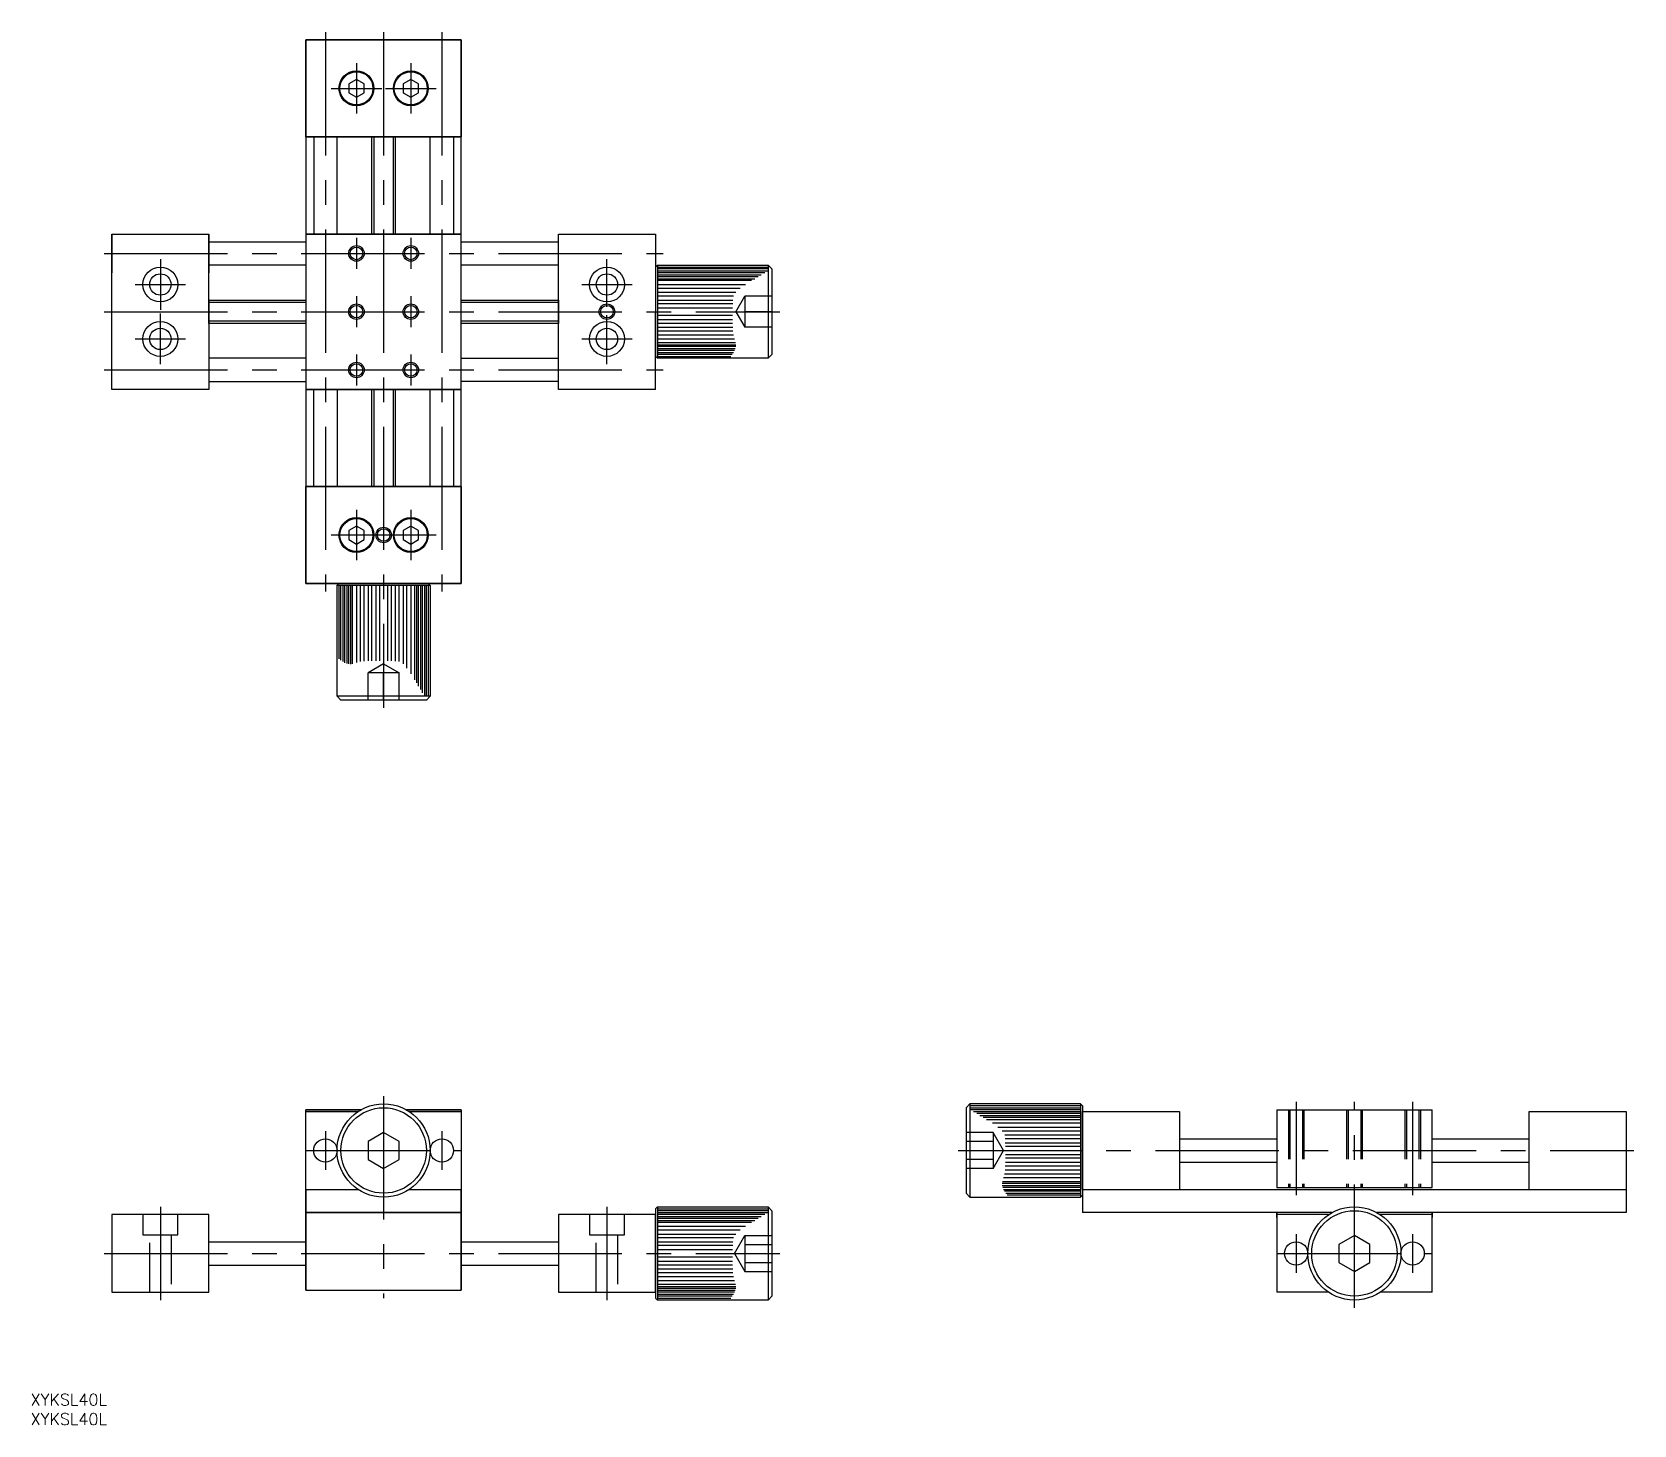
# Model space of a CAD drawing. Extents: x -91 to 322, y -71 to 288.
import ezdxf

# ---------------------------------------------------------------- set-up
doc = ezdxf.new("R2010")
doc.units = 0
doc.linetypes.add('CENTER', pattern=[50.8, 31.75, -6.35, 6.35, -6.35])
doc.linetypes.add('DASHED', pattern=[19.05, 12.7, -6.35])
doc.layers.get('0').update_dxf_attribs({"linetype": 'CONTINUOUS'})
doc.layers.add('CENTER', color=1, linetype='CONTINUOUS')
doc.styles.get("Standard").update_dxf_attribs({"font": 'txt.shx', "height": 3, "bigfont": 'bigfont.shx'})

msp = doc.modelspace()

# ---------------------------------------------------------------- linework, layer by layer
at = {"color": 7, "linetype": 'CONTINUOUS'}
for p, q in [((0, 285.95), (-20, 285.95)), ((-20, 285.95), (0, 285.95)), ((0, 285.95), (-20, 285.95)), ((-20, 285.95), (-20, 260.95)), ((-20, 260.95), (-20, 285.95)), ((-20, 285.95), (-20, 260.95)), ((20, 285.95), (0, 285.95)), ((0, 285.95), (20, 285.95)), ((20, 285.95), (0, 285.95)), ((20, 260.95), (20, 285.95)), ((20, 285.95), (20, 260.95)), ((20, 260.95), (20, 285.95)), ((-7, 275.76), (-9, 274.6)), ((-9, 274.6), (-9, 272.29)), ((-9, 272.29), (-7, 271.14)), ((-5, 274.6), (-7, 275.76)), ((-7, 271.14), (-5, 272.29)), ((-5, 272.29), (-5, 274.6)), ((7, 275.76), (5, 274.6)), ((5, 274.6), (5, 272.29)), ((5, 272.29), (7, 271.14)), ((9, 274.6), (7, 275.76)), ((7, 271.14), (9, 272.29)), ((9, 272.29), (9, 274.6)), ((0, 260.95), (-20, 260.95)), ((0, 260.95), (-20, 260.95)), ((-20, 260.95), (0, 260.95)), ((-20, 260.95), (-20, 235.95)), ((-18, 260.95), (-18, 235.95)), ((-12, 235.95), (-12, 260.95)), ((-3, 235.95), (-3, 260.95)), ((20, 260.95), (0, 260.95)), ((0, 260.95), (20, 260.95)), ((20, 260.95), (0, 260.95)), ((3, 260.95), (3, 235.95)), ((12, 235.95), (12, 260.95)), ((18, 260.95), (18, 235.95)), ((20, 235.95), (20, 260.95)), ((-70, 215.95), (-70, 235.95)), ((-70, 235.95), (-70, 225.95)), ((-70, 235.95), (-45, 235.95)), ((-45, 235.95), (-45, 225.95)), ((-45, 235.95), (-45, 225.95)), ((-45, 215.95), (-45, 235.95)), ((-20, 235.95), (-20, 195.95)), ((-20, 235.95), (-20, 195.95)), ((-20, 235.95), (-20, 195.95)), ((0, 235.95), (-20, 235.95)), ((0, 235.95), (-20, 235.95)), ((-20, 235.95), (20, 235.95)), ((3, 235.95), (-3, 235.95)), ((3, 235.95), (-3, 235.95)), ((20, 235.95), (0, 235.95)), ((20, 235.95), (0, 235.95)), ((20, 195.95), (20, 235.95)), ((20, 195.95), (20, 235.95)), ((20, 195.95), (20, 235.95)), ((45, 215.95), (45, 235.95)), ((45, 235.95), (70, 235.95)), ((70, 235.95), (70, 215.95)), ((-45, 233.95), (-20, 233.95)), ((20, 233.95), (45, 233.95)), ((-20, 227.95), (-45, 227.95)), ((45, 227.95), (20, 227.95)), ((70.5, 227.95), (70, 227.45)), ((70, 227.45), (70, 204.45)), ((70.5, 227.95), (70.5, 203.95)), ((70.5, 227.95), (99, 227.95)), ((70.5, 227.45), (99, 227.45)), ((99, 226.95), (70.5, 226.95)), ((99, 227.95), (99, 203.95)), ((100, 226.95), (99, 227.95)), ((100, 226.95), (100, 204.95)), ((70.5, 226.45), (99, 226.45)), ((98.13, 225.95), (70.5, 225.95)), ((70.5, 225.45), (97.26, 225.45)), ((96.42, 224.95), (70.5, 224.95)), ((70.5, 224.45), (95.59, 224.45)), ((94.77, 223.95), (70.5, 223.95)), ((70.5, 222.95), (93.22, 222.95)), ((-45, 218.95), (-20, 218.95)), ((-45, 212.95), (-45, 218.95)), ((-45, 218.95), (-45, 212.95)), ((-45, 218.95), (-45, 212.95)), ((20, 218.95), (45, 218.95)), ((45, 218.95), (45, 212.95)), ((45, 212.95), (45, 218.95)), ((45, 212.95), (45, 218.95)), ((91.8, 221.95), (70.5, 221.95)), ((70.5, 220.95), (90.69, 220.95)), ((90.06, 219.95), (70.5, 219.95)), ((70.5, 218.95), (89.96, 218.95)), ((-70, 195.95), (-70, 215.95)), ((-45, 215.95), (-45, 195.95)), ((45, 195.95), (45, 215.95)), ((70, 195.95), (70, 215.95)), ((89.91, 217.95), (70.5, 217.95)), ((70.5, 216.95), (89.88, 216.95)), ((89.86, 214.95), (70.5, 214.95)), ((-20, 212.95), (-45, 212.95)), ((45, 212.95), (20, 212.95)), ((70.5, 213.95), (89.87, 213.95)), ((89.88, 212.95), (70.5, 212.95)), ((70.5, 211.95), (89.91, 211.95)), ((89.96, 210.95), (70.5, 210.95)), ((90.08, 209.95), (70.5, 209.95)), ((70.5, 208.95), (90.33, 208.95)), ((90.63, 207.95), (70.5, 207.95)), ((70.5, 207.45), (90.71, 207.45)), ((90.69, 206.95), (70.5, 206.95)), ((70.5, 206.45), (90.57, 206.45)), ((-20, 203.95), (-45, 203.95)), ((20, 203.95), (45, 203.95)), ((70.5, 203.95), (70, 204.45)), ((90.36, 205.95), (70.5, 205.95)), ((70.5, 205.45), (90.07, 205.45)), ((89.74, 204.95), (70.5, 204.95)), ((70.5, 204.45), (89.38, 204.45)), ((99, 203.95), (70.5, 203.95)), ((99, 203.95), (100, 204.95)), ((-45, 195.95), (-70, 195.95)), ((-45, 197.95), (-20, 197.95)), ((20, 195.95), (-20, 195.95)), ((-20, 195.95), (0, 195.95)), ((-20, 195.95), (0, 195.95)), ((-20, 195.95), (-20, 170.95)), ((-18, 170.95), (-18, 195.95)), ((-12, 195.95), (-12, 170.95)), ((-3, 170.95), (-3, 195.95)), ((-3, 195.95), (3, 195.95)), ((-3, 195.95), (3, 195.95)), ((0, 195.95), (20, 195.95)), ((0, 195.95), (20, 195.95)), ((3, 195.95), (3, 170.95)), ((12, 170.95), (12, 195.95)), ((18, 195.95), (18, 170.95)), ((45, 197.95), (20, 197.95)), ((20, 170.95), (20, 195.95)), ((70, 195.95), (45, 195.95)), ((-20, 170.95), (0, 170.95)), ((-20, 170.95), (0, 170.95)), ((-20, 170.95), (0, 170.95)), ((0, 170.95), (-20, 170.95)), ((-20, 145.95), (-20, 170.95)), ((-20, 170.95), (-20, 145.95)), ((-3, 170.95), (3, 170.95)), ((3, 170.95), (-3, 170.95)), ((-3, 170.95), (3, 170.95)), ((-3, 170.95), (3, 170.95)), ((20, 170.95), (0, 170.95)), ((0, 170.95), (20, 170.95)), ((0, 170.95), (20, 170.95)), ((0, 170.95), (20, 170.95)), ((20, 170.95), (20, 145.95)), ((20, 145.95), (20, 170.95)), ((-7, 160.76), (-9, 159.6)), ((-9, 159.6), (-9, 157.29)), ((-9, 157.29), (-7, 156.14)), ((-5, 159.6), (-7, 160.76)), ((-7, 156.14), (-5, 157.29)), ((-5, 157.29), (-5, 159.6)), ((7, 160.76), (5, 159.6)), ((5, 159.6), (5, 157.29)), ((5, 157.29), (7, 156.14)), ((9, 159.6), (7, 160.76)), ((7, 156.14), (9, 157.29)), ((9, 157.29), (9, 159.6)), ((-20, 145.95), (0, 145.95)), ((0, 145.95), (-20, 145.95)), ((-12, 145.45), (-11.5, 145.95)), ((12, 145.45), (-12, 145.45)), ((-12, 116.95), (-12, 145.45)), ((11.5, 145.95), (-11.5, 145.95)), ((-11.5, 145.45), (-11.5, 126.57)), ((-11, 126.2), (-11, 145.45)), ((-10.5, 145.45), (-10.5, 125.87)), ((-10, 125.59), (-10, 145.45)), ((-9.5, 145.45), (-9.5, 125.38)), ((-9, 125.25), (-9, 145.45)), ((-8.5, 145.45), (-8.5, 125.24)), ((-8, 125.32), (-8, 145.45)), ((-7, 145.45), (-7, 125.61)), ((-6, 125.87), (-6, 145.45)), ((-5, 125.99), (-5, 145.45)), ((-4, 145.45), (-4, 126.04)), ((-3, 126.06), (-3, 145.45)), ((-2, 145.45), (-2, 126.08)), ((-1, 126.08), (-1, 145.45)), ((20, 145.95), (0, 145.95)), ((0, 145.95), (20, 145.95)), ((1, 145.45), (1, 126.07)), ((2, 126.04), (2, 145.45)), ((3, 145.45), (3, 125.99)), ((4, 125.89), (4, 145.45)), ((5, 145.45), (5, 125.25)), ((6, 124.14), (6, 145.45)), ((7, 145.45), (7, 122.73)), ((8, 121.18), (8, 145.45)), ((8.5, 145.45), (8.5, 120.36)), ((9, 119.53), (9, 145.45)), ((9.5, 145.45), (9.5, 118.68)), ((10, 117.82), (10, 145.45)), ((10.5, 145.45), (10.5, 116.95)), ((11, 116.95), (11, 145.45)), ((12, 145.45), (11.5, 145.95)), ((11.5, 145.45), (11.5, 116.95)), ((12, 145.45), (12, 116.95)), ((12, 116.95), (-12, 116.95)), ((-12, 116.95), (-11, 115.95)), ((11, 115.95), (-11, 115.95)), ((11, 115.95), (12, 116.95)), ((-20, -10), (-20, 10.5)), ((-5.81, 10.5), (-20, 10.5)), ((-20, 10), (-6.63, 10)), ((-6.63, 10), (-20, 10)), ((20, 10.5), (5.81, 10.5)), ((20, 10), (6.63, 10)), ((6.63, 10), (20, 10)), ((20, 10.5), (20, -10)), ((150, 11), (151, 12)), ((150, 11), (150, -11)), ((179.5, 12), (151, 12)), ((151, 12), (151, -12)), ((179.5, 11.5), (151, 11.5)), ((151, 11), (179.5, 11)), ((179.5, 10.5), (151, 10.5)), ((151.87, 10), (179.5, 10)), ((179.5, 9.5), (152.74, 9.5)), ((153.58, 9), (179.5, 9)), ((179.5, 8.5), (154.41, 8.5)), ((179.5, 12), (180, 11.5)), ((179.5, 12), (179.5, -12)), ((180, 11.5), (180, -11.5)), ((180, -10), (180, 10)), ((180, 10), (205, 10)), ((205, 10), (205, -10)), ((230, 10.5), (270, 10.5)), ((230, 10.5), (230, -9.5)), ((270, -9.5), (270, 10.5)), ((295, -10), (295, 10)), ((295, 10), (320, 10)), ((320, 10), (320, -10)), ((0, 4.62), (-4, 2.31)), ((4, 2.31), (0, 4.62)), ((155.23, 8), (179.5, 8)), ((179.5, 7), (156.78, 7)), ((158.2, 6), (179.5, 6)), ((179.5, 5), (159.31, 5)), ((-4, 2.31), (-4, -2.31)), ((4, -2.31), (4, 2.31)), ((159.94, 4), (179.5, 4)), ((179.5, 3), (160.04, 3)), ((160.09, 2), (179.5, 2)), ((179.5, 1), (160.12, 1)), ((205, 3), (230, 3)), ((270, 3), (295, 3)), ((-4, -2.31), (0, -4.62)), ((0, -4.62), (4, -2.31)), ((179.5, -4), (160.09, -4)), ((160.12, -3), (179.5, -3)), ((179.5, -2), (160.13, -2)), ((160.14, -1), (179.5, -1)), ((205, -3), (230, -3)), ((270, -3), (295, -3)), ((159.37, -8), (179.5, -8)), ((179.5, -7), (159.67, -7)), ((159.92, -6), (179.5, -6)), ((160.04, -5), (179.5, -5)), ((-20, -10), (-6.63, -10)), ((-20, -36), (-20, -10)), ((-20, -10), (-20, -16)), ((6.63, -10), (20, -10)), ((20, -10), (20, -36)), ((20, -16), (20, -10)), ((151, -12), (150, -11)), ((151, -12), (179.5, -12)), ((179.5, -8.5), (159.29, -8.5)), ((159.31, -9), (179.5, -9)), ((179.5, -9.5), (159.43, -9.5)), ((159.64, -10), (179.5, -10)), ((179.5, -10.5), (159.93, -10.5)), ((160.26, -11), (179.5, -11)), ((179.5, -11.5), (160.62, -11.5)), ((179.5, -12), (180, -11.5)), ((180, -10), (230, -10)), ((180, -10), (180, -16)), ((230, -9.5), (270, -9.5)), ((230, -10), (270, -10)), ((270, -10), (320, -10)), ((320, -10), (320, -16)), ((-70, -16.5), (-70, -36.5)), ((-45, -16.5), (-70, -16.5)), ((-45, -36.5), (-45, -16.5)), ((20, -16), (-20, -16)), ((-20, -16), (20, -16)), ((-20, -16), (-20, -36)), ((20, -36), (20, -16)), ((70, -16.5), (45, -16.5)), ((45, -16.5), (45, -36.5)), ((70.5, -14.5), (70, -15)), ((70, -15), (70, -38)), ((70, -36.5), (70, -16.5)), ((70.5, -14.5), (99, -14.5)), ((70.5, -14.5), (70.5, -38.5)), ((70.5, -15), (99, -15)), ((99, -15.5), (70.5, -15.5)), ((70.5, -16), (99, -16)), ((98.13, -16.5), (70.5, -16.5)), ((99, -14.5), (99, -38.5)), ((100, -15.5), (99, -14.5)), ((100, -15.5), (100, -37.5)), ((244.19, -16), (180, -16)), ((230, -16), (230, -36.5)), ((230, -17.28), (230, -16)), ((230, -16), (230, -17.28)), ((243.37, -16.5), (230, -16.5)), ((320, -16), (255.81, -16)), ((270, -16.5), (256.63, -16.5)), ((270, -36.5), (270, -16)), ((270, -16), (270, -17.28)), ((270, -17.28), (270, -16)), ((70.5, -17), (97.26, -17)), ((96.42, -17.5), (70.5, -17.5)), ((70.5, -18), (95.59, -18)), ((94.77, -18.5), (70.5, -18.5)), ((70.5, -19.5), (93.22, -19.5)), ((91.8, -20.5), (70.5, -20.5)), ((-45, -23.5), (-20, -23.5)), ((20, -23.5), (45, -23.5)), ((70.5, -21.5), (90.69, -21.5)), ((90.06, -22.5), (70.5, -22.5)), ((70.5, -23.5), (89.96, -23.5)), ((89.91, -24.5), (70.5, -24.5)), ((250, -21.88), (246, -24.19)), ((246, -24.19), (246, -28.81)), ((254, -24.19), (250, -21.88)), ((254, -28.81), (254, -24.19)), ((70.5, -25.5), (89.88, -25.5)), ((89.86, -27.5), (70.5, -27.5)), ((70.5, -28.5), (89.87, -28.5)), ((246, -28.81), (250, -31.12)), ((250, -31.12), (254, -28.81)), ((-45, -29.5), (-20, -29.5)), ((20, -29.5), (45, -29.5)), ((89.88, -29.5), (70.5, -29.5)), ((70.5, -30.5), (89.91, -30.5)), ((89.96, -31.5), (70.5, -31.5)), ((90.08, -32.5), (70.5, -32.5)), ((-70, -36.5), (-45, -36.5)), ((-70, -36.5), (-45, -36.5)), ((-20, -36), (20, -36)), ((45, -36.5), (70, -36.5)), ((45, -36.5), (70, -36.5)), ((70.5, -33.5), (90.33, -33.5)), ((90.63, -34.5), (70.5, -34.5)), ((70.5, -35), (90.71, -35)), ((90.69, -35.5), (70.5, -35.5)), ((70.5, -36), (90.57, -36)), ((90.36, -36.5), (70.5, -36.5)), ((70.5, -37), (90.07, -37)), ((243.37, -36.5), (230, -36.5)), ((270, -36.5), (256.63, -36.5)), ((70.5, -38.5), (70, -38)), ((89.74, -37.5), (70.5, -37.5)), ((70.5, -38), (89.38, -38)), ((99, -38.5), (70.5, -38.5)), ((99, -38.5), (100, -37.5))]:
    msp.add_line(p, q, dxfattribs=at)
at = {"color": 3, "linetype": 'CONTINUOUS'}
for p, q in [((-2.46, 235.95), (-2.46, 260.95)), ((2.46, 260.95), (2.46, 235.95)), ((-45, 218.4), (-20, 218.4)), ((20, 218.4), (45, 218.4)), ((-20, 213.49), (-45, 213.49)), ((45, 213.49), (20, 213.49)), ((-2.46, 170.95), (-2.46, 195.95)), ((2.46, 195.95), (2.46, 170.95))]:
    msp.add_line(p, q, dxfattribs=at)
at = {"color": 3, "linetype": 'DASHED'}
for p, q in [((90.69, 215.95), (93, 219.95)), ((100, 219.95), (93, 219.95)), ((93, 219.95), (93, 211.95)), ((90.69, 215.95), (93, 211.95)), ((100, 215.95), (93, 215.95)), ((100, 211.95), (93, 211.95)), ((0, 125.26), (-4, 122.95)), ((0, 125.26), (4, 122.95)), ((-4, 115.95), (-4, 122.95)), ((4, 122.95), (-4, 122.95)), ((0, 115.95), (0, 122.95)), ((4, 115.95), (4, 122.95)), ((233, 10.5), (233, -9.5)), ((233.38, 10.5), (233.38, -9.5)), ((236.62, 10.5), (236.62, -9.5)), ((237, 10.5), (237, -9.5)), ((248, 10.5), (248, -9.5)), ((248.38, 10.5), (248.38, -9.5)), ((251.62, 10.5), (251.62, -9.5)), ((252, 10.5), (252, -9.5)), ((263, 10.5), (263, -9.5)), ((263.38, 10.5), (263.38, -9.5)), ((266.62, 10.5), (266.62, -9.5)), ((267, 10.5), (267, -9.5)), ((157, 4.62), (150, 4.62)), ((159.67, 0), (157, 4.62)), ((157, 4.62), (157, -4.62)), ((157, 2.31), (150, 2.31)), ((157, -4.62), (159.67, 0)), ((157, -2.31), (150, -2.31)), ((157, -4.62), (150, -4.62)), ((-62, -16.5), (-62, -21.7)), ((-53, -21.7), (-53, -16.5)), ((53, -16.5), (53, -21.7)), ((62, -21.7), (62, -16.5)), ((-62, -21.7), (-53, -21.7)), ((-60.25, -36.5), (-60.25, -21.7)), ((-54.75, -21.7), (-54.75, -36.5)), ((53, -21.7), (62, -21.7)), ((54.75, -36.5), (54.75, -21.7)), ((60.25, -21.7), (60.25, -36.5)), ((90.33, -26.5), (93, -21.88)), ((93, -21.88), (93, -31.12)), ((93, -21.88), (100, -21.88)), ((93, -24.19), (100, -24.19)), ((90.33, -26.5), (93, -31.12)), ((93, -28.81), (100, -28.81)), ((93, -31.12), (100, -31.12))]:
    msp.add_line(p, q, dxfattribs=at)
at = {"color": 7, "linetype": 'CONTINUOUS'}
for centre, radius in [((-7, 273.45), 4.5), ((-7, 273.45), 4.25), ((7, 273.45), 4.5), ((7, 273.45), 4.25), ((-7, 230.95), 1.62), ((7, 230.95), 1.62), ((-57.5, 222.95), 4.5), ((57.5, 222.95), 4.5), ((-57.5, 222.95), 2.75), ((57.5, 222.95), 2.75), ((-7, 215.95), 1.62), ((7, 215.95), 1.62), ((57.5, 215.95), 1.62), ((-57.5, 208.95), 4.5), ((-57.5, 208.95), 2.75), ((57.5, 208.95), 4.5), ((57.5, 208.95), 2.75), ((-7, 200.95), 1.62), ((7, 200.95), 1.62), ((-7, 158.45), 4.5), ((-7, 158.45), 4.25), ((7, 158.45), 4.5), ((7, 158.45), 4.25), ((0, 158.45), 1.62), ((0, 0), 12), ((0, 0), 11), ((-15, 0), 3), ((15, 0), 3), ((250, -26.5), 12), ((250, -26.5), 11), ((235, -26.5), 3), ((265, -26.5), 3)]:
    msp.add_circle(centre, radius, dxfattribs=at)
at = {"color": 3, "linetype": 'CONTINUOUS'}
for centre in [(-7, 230.95), (7, 230.95), (-7, 215.95), (7, 215.95), (57.5, 215.95), (-7, 200.95), (7, 200.95), (0, 158.45)]:
    msp.add_circle(centre, 2, dxfattribs=at)
at = {"layer": 'CENTER', "color": 1, "linetype": 'CENTER'}
for p, q in [((-15, 287.95), (-15, 143.95)), ((0, 287.95), (0, 113.95)), ((15, 287.95), (15, 143.95)), ((-7, 279.95), (-7, 266.95)), ((7, 279.95), (7, 266.95)), ((-13.5, 273.45), (-0.5, 273.45)), ((0.5, 273.45), (13.5, 273.45)), ((-7, 234.95), (-7, 226.95)), ((7, 234.95), (7, 226.95)), ((-72, 230.95), (72, 230.95)), ((-57.5, 229.45), (-57.5, 216.45)), ((57.5, 217.2), (57.5, 229.45)), ((-64, 222.95), (-51, 222.95)), ((51, 222.95), (64, 222.95)), ((-7, 219.95), (-7, 211.95)), ((7, 219.95), (7, 211.95)), ((-72, 215.95), (102, 215.95)), ((-57.5, 202.45), (-57.5, 215.45)), ((57.5, 202.45), (57.5, 215.07)), ((-64, 208.95), (-51, 208.95)), ((51, 208.95), (64, 208.95)), ((-7, 204.95), (-7, 196.95)), ((7, 204.95), (7, 196.95)), ((-72, 200.95), (72, 200.95)), ((-7, 164.95), (-7, 151.95)), ((7, 164.95), (7, 151.95)), ((13.5, 158.45), (-13.5, 158.45)), ((0, 14), (0, -38)), ((235, 12.5), (235, -11.5)), ((250, -40.5), (250, 12.5)), ((265, 12.5), (265, -11.5)), ((-15, 5), (-15, -5)), ((15, 5), (15, -5)), ((-20, 0), (20, 0)), ((148, 0), (322, 0)), ((-57.5, -14.5), (-57.5, -38.5)), ((57.5, -14.5), (57.5, -38.5)), ((235, -21.5), (235, -31.5)), ((265, -21.5), (265, -31.5)), ((-72, -26.5), (102, -26.5)), ((230, -26.5), (270, -26.5))]:
    msp.add_line(p, q, dxfattribs=at)

# ---------------------------------------------------------------- texts
at = {"color": 7, "linetype": 'CONTINUOUS'}
for p in [(-90.94, -65.66), (-90.94, -70.66)]:
    msp.add_text('XYKSL40L', height=3, dxfattribs=at).set_placement(p)

doc.saveas('drawing.dxf')
